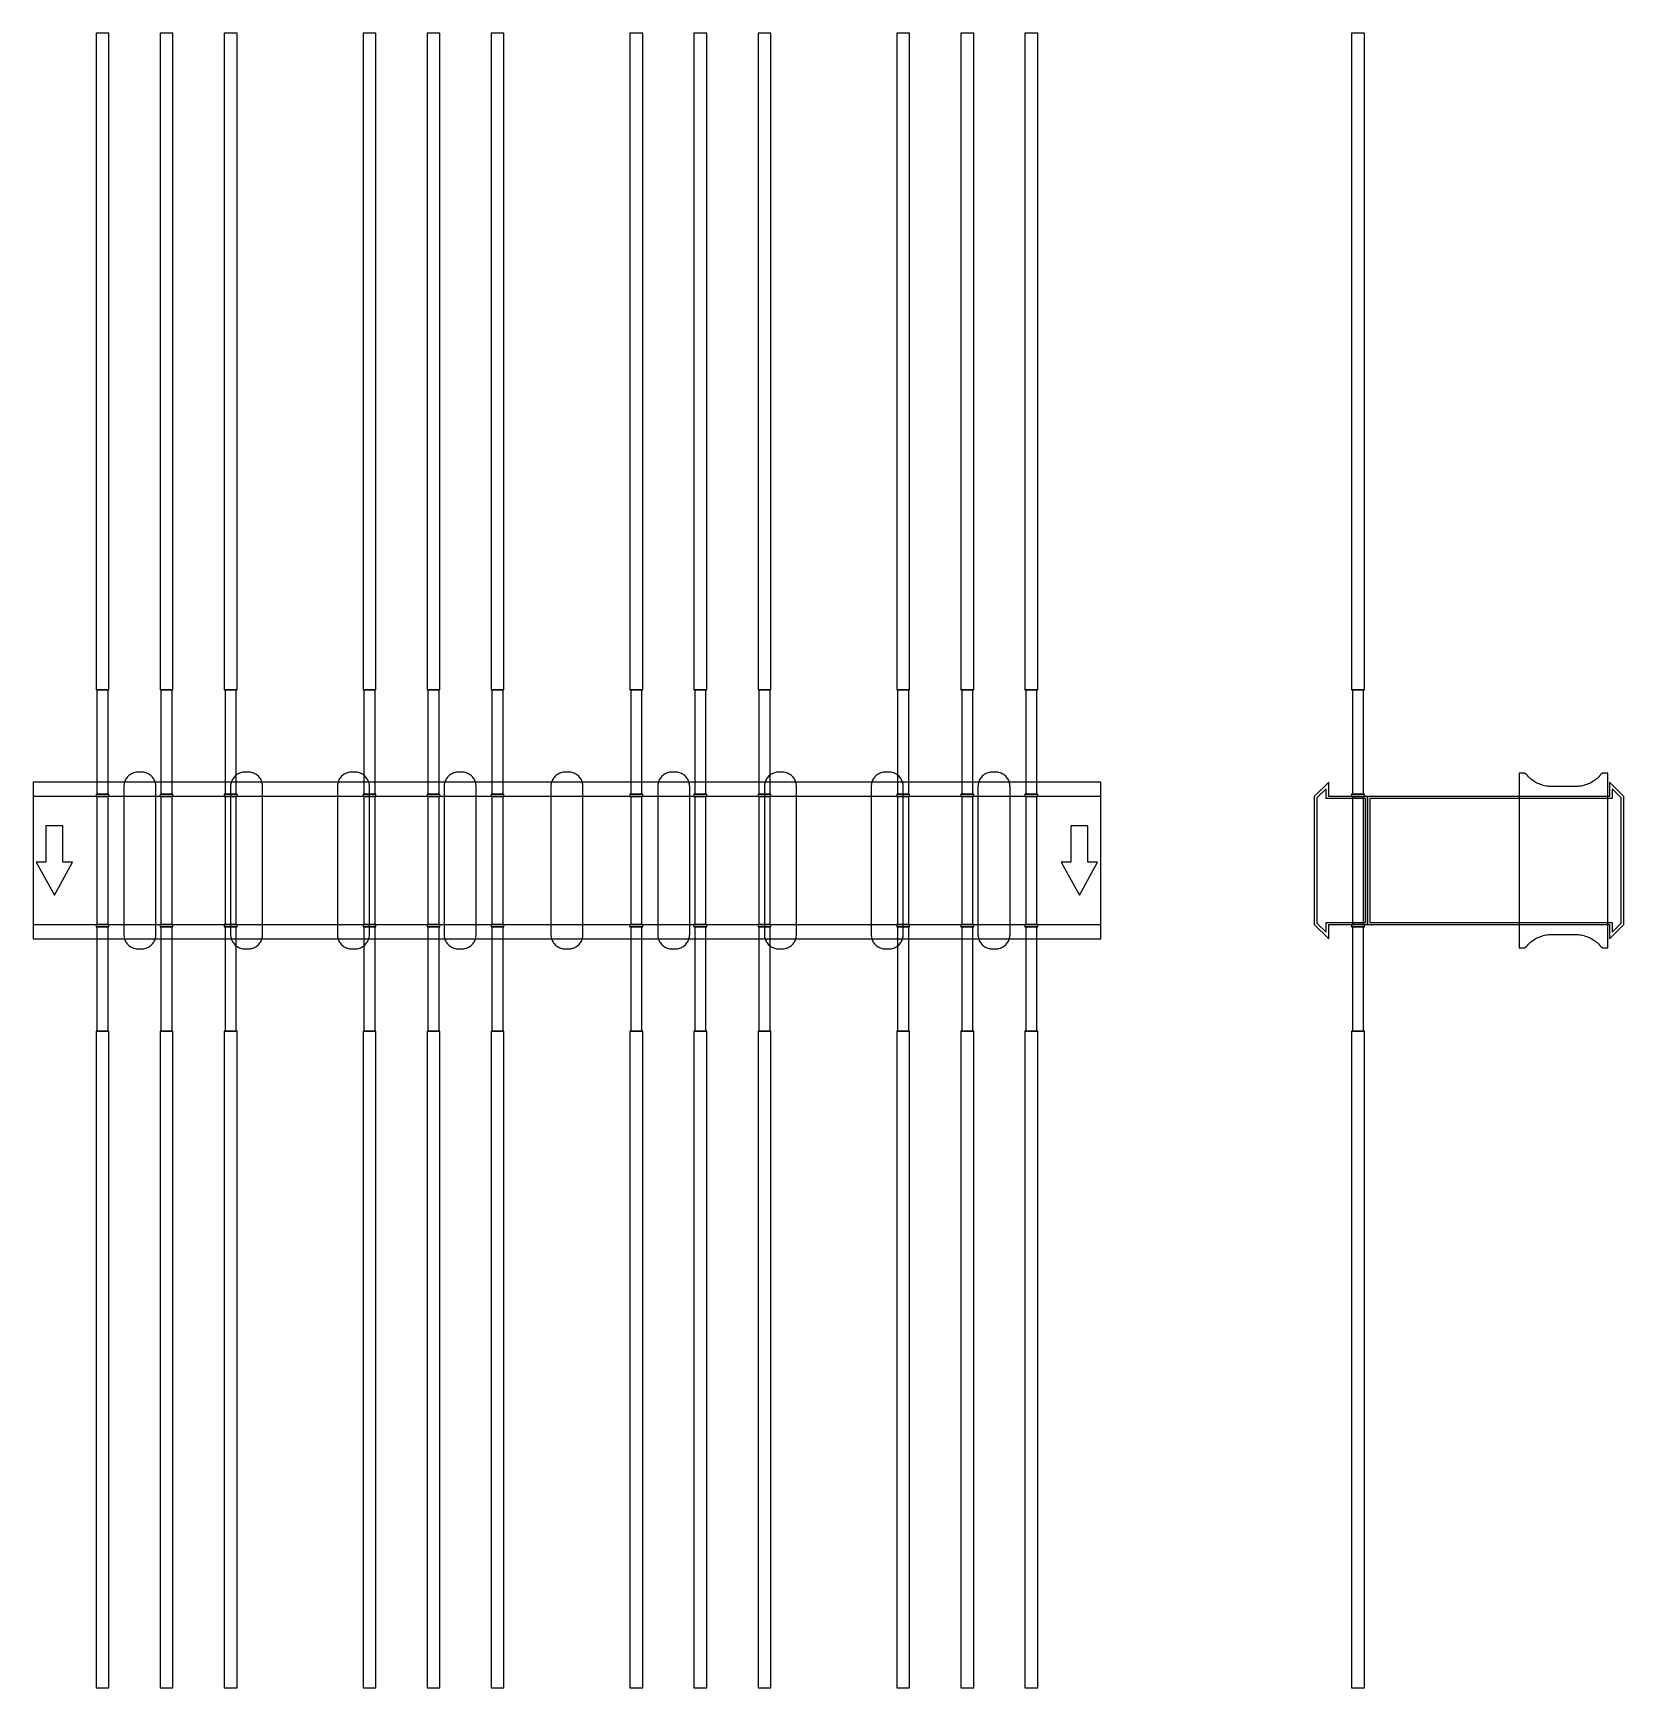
# Model space of a CAD drawing. Extents: x 0 to 1490, y -775 to 775.
import ezdxf

# ---------------------------------------------------------------- set-up
doc = ezdxf.new("R2010")
doc.units = 0
doc.layers.add('Halfen', color=7, linetype='CONTINUOUS')

msp = doc.modelspace()

# ---------------------------------------------------------------- linework, layer by layer
at = {"layer": 'Halfen', "color": 7}
for points in [[(71, 160), (71, 775), (59, 775), (59, 160)], [(131, 160), (131, 775), (119, 775), (119, 160)], [(191, 160), (191, 775), (179, 775), (179, 160)], [(321, 160), (321, 775), (309, 775), (309, 160)], [(381, 160), (381, 775), (369, 775), (369, 160)], [(441, 160), (441, 775), (429, 775), (429, 160)], [(571, 160), (571, 775), (559, 775), (559, 160)], [(631, 160), (631, 775), (619, 775), (619, 160)], [(691, 160), (691, 775), (679, 775), (679, 160)], [(821, 160), (821, 775), (809, 775), (809, 160)], [(881, 160), (881, 775), (869, 775), (869, 160)], [(941, 160), (941, 775), (929, 775), (929, 160)], [(1247, 160), (1247, 775), (1235, 775), (1235, 160)], [(70.25, 62), (70.25, 160), (59.75, 160), (59.75, 62)], [(130.25, 62), (130.25, 160), (119.75, 160), (119.75, 62)], [(190.25, 62), (190.25, 160), (179.75, 160), (179.75, 62)], [(320.25, 62), (320.25, 160), (309.75, 160), (309.75, 62)], [(380.25, 62), (380.25, 160), (369.75, 160), (369.75, 62)], [(440.25, 62), (440.25, 160), (429.75, 160), (429.75, 62)], [(570.25, 62), (570.25, 160), (559.75, 160), (559.75, 62)], [(630.25, 62), (630.25, 160), (619.75, 160), (619.75, 62)], [(690.25, 62), (690.25, 160), (679.75, 160), (679.75, 62)], [(820.25, 62), (820.25, 160), (809.75, 160), (809.75, 62)], [(880.25, 62), (880.25, 160), (869.75, 160), (869.75, 62)], [(940.25, 62), (940.25, 160), (929.75, 160), (929.75, 62)], [(1246.25, 62), (1246.25, 160), (1235.75, 160), (1235.75, 62)], [(115, -69.3), (115, -56.8), (115, 69.3), (114.958, 70.359), (114.834, 71.412), (114.627, 72.452), (114.339, 73.472), (113.972, 74.466), (113.529, 75.429), (113.011, 76.354), (112.422, 77.235), (111.765, 78.068), (111.046, 78.846), (110.268, 79.565), (109.435, 80.222), (108.554, 80.811), (107.629, 81.329), (106.666, 81.772), (105.672, 82.139), (104.652, 82.427), (103.612, 82.634), (102.559, 82.758), (101.5, 82.8), (98.5, 82.8), (97.441, 82.758), (96.388, 82.634), (95.348, 82.427), (94.328, 82.139), (93.334, 81.772), (92.371, 81.329), (91.446, 80.811), (90.565, 80.222), (89.732, 79.565), (88.954, 78.846), (88.235, 78.068), (87.578, 77.235), (86.989, 76.354), (86.471, 75.429), (86.028, 74.466), (85.661, 73.472), (85.373, 72.452), (85.166, 71.412), (85.042, 70.359), (85, 69.3), (85, -56.8), (85, -69.3), (85.042, -70.359), (85.166, -71.412), (85.373, -72.452), (85.661, -73.472), (86.028, -74.466), (86.471, -75.429), (86.989, -76.354), (87.578, -77.235), (88.235, -78.068), (88.954, -78.846), (89.732, -79.565), (90.565, -80.222), (91.446, -80.811), (92.371, -81.329), (93.334, -81.772), (94.328, -82.139), (95.348, -82.427), (96.388, -82.634), (97.441, -82.758), (98.5, -82.8), (101.5, -82.8), (102.559, -82.758), (103.612, -82.634), (104.652, -82.427), (105.672, -82.139), (106.666, -81.772), (107.629, -81.329), (108.554, -80.811), (109.435, -80.222), (110.268, -79.565), (111.046, -78.846), (111.765, -78.068), (112.422, -77.235), (113.011, -76.354), (113.529, -75.429), (113.972, -74.466), (114.339, -73.472), (114.627, -72.452), (114.834, -71.412), (114.958, -70.359), (115, -69.3)], [(215, -69.3), (215, -56.8), (215, 69.3), (214.958, 70.359), (214.834, 71.412), (214.627, 72.452), (214.339, 73.472), (213.972, 74.466), (213.529, 75.429), (213.011, 76.354), (212.422, 77.235), (211.765, 78.068), (211.046, 78.846), (210.268, 79.565), (209.435, 80.222), (208.554, 80.811), (207.629, 81.329), (206.666, 81.772), (205.672, 82.139), (204.652, 82.427), (203.612, 82.634), (202.559, 82.758), (201.5, 82.8), (198.5, 82.8), (197.441, 82.758), (196.388, 82.634), (195.348, 82.427), (194.328, 82.139), (193.334, 81.772), (192.371, 81.329), (191.446, 80.811), (190.565, 80.222), (189.732, 79.565), (188.954, 78.846), (188.235, 78.068), (187.578, 77.235), (186.989, 76.354), (186.471, 75.429), (186.028, 74.466), (185.661, 73.472), (185.373, 72.452), (185.166, 71.412), (185.042, 70.359), (185, 69.3), (185, -56.8), (185, -69.3), (185.042, -70.359), (185.166, -71.412), (185.373, -72.452), (185.661, -73.472), (186.028, -74.466), (186.471, -75.429), (186.989, -76.354), (187.578, -77.235), (188.235, -78.068), (188.954, -78.846), (189.732, -79.565), (190.565, -80.222), (191.446, -80.811), (192.371, -81.329), (193.334, -81.772), (194.328, -82.139), (195.348, -82.427), (196.388, -82.634), (197.441, -82.758), (198.5, -82.8), (201.5, -82.8), (202.559, -82.758), (203.612, -82.634), (204.652, -82.427), (205.672, -82.139), (206.666, -81.772), (207.629, -81.329), (208.554, -80.811), (209.435, -80.222), (210.268, -79.565), (211.046, -78.846), (211.765, -78.068), (212.422, -77.235), (213.011, -76.354), (213.529, -75.429), (213.972, -74.466), (214.339, -73.472), (214.627, -72.452), (214.834, -71.412), (214.958, -70.359), (215, -69.3)], [(315, -69.3), (315, -56.8), (315, 69.3), (314.958, 70.359), (314.834, 71.412), (314.627, 72.452), (314.339, 73.472), (313.972, 74.466), (313.529, 75.429), (313.011, 76.354), (312.422, 77.235), (311.765, 78.068), (311.046, 78.846), (310.268, 79.565), (309.435, 80.222), (308.554, 80.811), (307.629, 81.329), (306.666, 81.772), (305.672, 82.139), (304.652, 82.427), (303.612, 82.634), (302.559, 82.758), (301.5, 82.8), (298.5, 82.8), (297.441, 82.758), (296.388, 82.634), (295.348, 82.427), (294.328, 82.139), (293.334, 81.772), (292.371, 81.329), (291.446, 80.811), (290.565, 80.222), (289.732, 79.565), (288.954, 78.846), (288.235, 78.068), (287.578, 77.235), (286.989, 76.354), (286.471, 75.429), (286.028, 74.466), (285.661, 73.472), (285.373, 72.452), (285.166, 71.412), (285.042, 70.359), (285, 69.3), (285, -56.8), (285, -69.3), (285.042, -70.359), (285.166, -71.412), (285.373, -72.452), (285.661, -73.472), (286.028, -74.466), (286.471, -75.429), (286.989, -76.354), (287.578, -77.235), (288.235, -78.068), (288.954, -78.846), (289.732, -79.565), (290.565, -80.222), (291.446, -80.811), (292.371, -81.329), (293.334, -81.772), (294.328, -82.139), (295.348, -82.427), (296.388, -82.634), (297.441, -82.758), (298.5, -82.8), (301.5, -82.8), (302.559, -82.758), (303.612, -82.634), (304.652, -82.427), (305.672, -82.139), (306.666, -81.772), (307.629, -81.329), (308.554, -80.811), (309.435, -80.222), (310.268, -79.565), (311.046, -78.846), (311.765, -78.068), (312.422, -77.235), (313.011, -76.354), (313.529, -75.429), (313.972, -74.466), (314.339, -73.472), (314.627, -72.452), (314.834, -71.412), (314.958, -70.359), (315, -69.3)], [(415, -69.3), (415, -56.8), (415, 69.3), (414.958, 70.359), (414.834, 71.412), (414.627, 72.452), (414.339, 73.472), (413.972, 74.466), (413.529, 75.429), (413.011, 76.354), (412.422, 77.235), (411.765, 78.068), (411.046, 78.846), (410.268, 79.565), (409.435, 80.222), (408.554, 80.811), (407.629, 81.329), (406.666, 81.772), (405.672, 82.139), (404.652, 82.427), (403.612, 82.634), (402.559, 82.758), (401.5, 82.8), (398.5, 82.8), (397.441, 82.758), (396.388, 82.634), (395.348, 82.427), (394.328, 82.139), (393.334, 81.772), (392.371, 81.329), (391.446, 80.811), (390.565, 80.222), (389.732, 79.565), (388.954, 78.846), (388.235, 78.068), (387.578, 77.235), (386.989, 76.354), (386.471, 75.429), (386.028, 74.466), (385.661, 73.472), (385.373, 72.452), (385.166, 71.412), (385.042, 70.359), (385, 69.3), (385, -56.8), (385, -69.3), (385.042, -70.359), (385.166, -71.412), (385.373, -72.452), (385.661, -73.472), (386.028, -74.466), (386.471, -75.429), (386.989, -76.354), (387.578, -77.235), (388.235, -78.068), (388.954, -78.846), (389.732, -79.565), (390.565, -80.222), (391.446, -80.811), (392.371, -81.329), (393.334, -81.772), (394.328, -82.139), (395.348, -82.427), (396.388, -82.634), (397.441, -82.758), (398.5, -82.8), (401.5, -82.8), (402.559, -82.758), (403.612, -82.634), (404.652, -82.427), (405.672, -82.139), (406.666, -81.772), (407.629, -81.329), (408.554, -80.811), (409.435, -80.222), (410.268, -79.565), (411.046, -78.846), (411.765, -78.068), (412.422, -77.235), (413.011, -76.354), (413.529, -75.429), (413.972, -74.466), (414.339, -73.472), (414.627, -72.452), (414.834, -71.412), (414.958, -70.359), (415, -69.3)], [(515, -69.3), (515, -56.8), (515, 69.3), (514.958, 70.359), (514.834, 71.412), (514.627, 72.452), (514.339, 73.472), (513.972, 74.466), (513.529, 75.429), (513.011, 76.354), (512.422, 77.235), (511.765, 78.068), (511.046, 78.846), (510.268, 79.565), (509.435, 80.222), (508.554, 80.811), (507.629, 81.329), (506.666, 81.772), (505.672, 82.139), (504.652, 82.427), (503.612, 82.634), (502.559, 82.758), (501.5, 82.8), (498.5, 82.8), (497.441, 82.758), (496.388, 82.634), (495.348, 82.427), (494.328, 82.139), (493.334, 81.772), (492.371, 81.329), (491.446, 80.811), (490.565, 80.222), (489.732, 79.565), (488.954, 78.846), (488.235, 78.068), (487.578, 77.235), (486.989, 76.354), (486.471, 75.429), (486.028, 74.466), (485.661, 73.472), (485.373, 72.452), (485.166, 71.412), (485.042, 70.359), (485, 69.3), (485, -56.8), (485, -69.3), (485.042, -70.359), (485.166, -71.412), (485.373, -72.452), (485.661, -73.472), (486.028, -74.466), (486.471, -75.429), (486.989, -76.354), (487.578, -77.235), (488.235, -78.068), (488.954, -78.846), (489.732, -79.565), (490.565, -80.222), (491.446, -80.811), (492.371, -81.329), (493.334, -81.772), (494.328, -82.139), (495.348, -82.427), (496.388, -82.634), (497.441, -82.758), (498.5, -82.8), (501.5, -82.8), (502.559, -82.758), (503.612, -82.634), (504.652, -82.427), (505.672, -82.139), (506.666, -81.772), (507.629, -81.329), (508.554, -80.811), (509.435, -80.222), (510.268, -79.565), (511.046, -78.846), (511.765, -78.068), (512.422, -77.235), (513.011, -76.354), (513.529, -75.429), (513.972, -74.466), (514.339, -73.472), (514.627, -72.452), (514.834, -71.412), (514.958, -70.359), (515, -69.3)], [(615, -69.3), (615, -56.8), (615, 69.3), (614.958, 70.359), (614.834, 71.412), (614.627, 72.452), (614.339, 73.472), (613.972, 74.466), (613.529, 75.429), (613.011, 76.354), (612.422, 77.235), (611.765, 78.068), (611.046, 78.846), (610.268, 79.565), (609.435, 80.222), (608.554, 80.811), (607.629, 81.329), (606.666, 81.772), (605.672, 82.139), (604.652, 82.427), (603.612, 82.634), (602.559, 82.758), (601.5, 82.8), (598.5, 82.8), (597.441, 82.758), (596.388, 82.634), (595.348, 82.427), (594.328, 82.139), (593.334, 81.772), (592.371, 81.329), (591.446, 80.811), (590.565, 80.222), (589.732, 79.565), (588.954, 78.846), (588.235, 78.068), (587.578, 77.235), (586.989, 76.354), (586.471, 75.429), (586.028, 74.466), (585.661, 73.472), (585.373, 72.452), (585.166, 71.412), (585.042, 70.359), (585, 69.3), (585, -56.8), (585, -69.3), (585.042, -70.359), (585.166, -71.412), (585.373, -72.452), (585.661, -73.472), (586.028, -74.466), (586.471, -75.429), (586.989, -76.354), (587.578, -77.235), (588.235, -78.068), (588.954, -78.846), (589.732, -79.565), (590.565, -80.222), (591.446, -80.811), (592.371, -81.329), (593.334, -81.772), (594.328, -82.139), (595.348, -82.427), (596.388, -82.634), (597.441, -82.758), (598.5, -82.8), (601.5, -82.8), (602.559, -82.758), (603.612, -82.634), (604.652, -82.427), (605.672, -82.139), (606.666, -81.772), (607.629, -81.329), (608.554, -80.811), (609.435, -80.222), (610.268, -79.565), (611.046, -78.846), (611.765, -78.068), (612.422, -77.235), (613.011, -76.354), (613.529, -75.429), (613.972, -74.466), (614.339, -73.472), (614.627, -72.452), (614.834, -71.412), (614.958, -70.359), (615, -69.3)], [(715, -69.3), (715, -56.8), (715, 69.3), (714.958, 70.359), (714.834, 71.412), (714.627, 72.452), (714.339, 73.472), (713.972, 74.466), (713.529, 75.429), (713.011, 76.354), (712.422, 77.235), (711.765, 78.068), (711.046, 78.846), (710.268, 79.565), (709.435, 80.222), (708.554, 80.811), (707.629, 81.329), (706.666, 81.772), (705.672, 82.139), (704.652, 82.427), (703.612, 82.634), (702.559, 82.758), (701.5, 82.8), (698.5, 82.8), (697.441, 82.758), (696.388, 82.634), (695.348, 82.427), (694.328, 82.139), (693.334, 81.772), (692.371, 81.329), (691.446, 80.811), (690.565, 80.222), (689.732, 79.565), (688.954, 78.846), (688.235, 78.068), (687.578, 77.235), (686.989, 76.354), (686.471, 75.429), (686.028, 74.466), (685.661, 73.472), (685.373, 72.452), (685.166, 71.412), (685.042, 70.359), (685, 69.3), (685, -56.8), (685, -69.3), (685.042, -70.359), (685.166, -71.412), (685.373, -72.452), (685.661, -73.472), (686.028, -74.466), (686.471, -75.429), (686.989, -76.354), (687.578, -77.235), (688.235, -78.068), (688.954, -78.846), (689.732, -79.565), (690.565, -80.222), (691.446, -80.811), (692.371, -81.329), (693.334, -81.772), (694.328, -82.139), (695.348, -82.427), (696.388, -82.634), (697.441, -82.758), (698.5, -82.8), (701.5, -82.8), (702.559, -82.758), (703.612, -82.634), (704.652, -82.427), (705.672, -82.139), (706.666, -81.772), (707.629, -81.329), (708.554, -80.811), (709.435, -80.222), (710.268, -79.565), (711.046, -78.846), (711.765, -78.068), (712.422, -77.235), (713.011, -76.354), (713.529, -75.429), (713.972, -74.466), (714.339, -73.472), (714.627, -72.452), (714.834, -71.412), (714.958, -70.359), (715, -69.3)], [(815, -69.3), (815, -56.8), (815, 69.3), (814.958, 70.359), (814.834, 71.412), (814.627, 72.452), (814.339, 73.472), (813.972, 74.466), (813.529, 75.429), (813.011, 76.354), (812.422, 77.235), (811.765, 78.068), (811.046, 78.846), (810.268, 79.565), (809.435, 80.222), (808.554, 80.811), (807.629, 81.329), (806.666, 81.772), (805.672, 82.139), (804.652, 82.427), (803.612, 82.634), (802.559, 82.758), (801.5, 82.8), (798.5, 82.8), (797.441, 82.758), (796.388, 82.634), (795.348, 82.427), (794.328, 82.139), (793.334, 81.772), (792.371, 81.329), (791.446, 80.811), (790.565, 80.222), (789.732, 79.565), (788.954, 78.846), (788.235, 78.068), (787.578, 77.235), (786.989, 76.354), (786.471, 75.429), (786.028, 74.466), (785.661, 73.472), (785.373, 72.452), (785.166, 71.412), (785.042, 70.359), (785, 69.3), (785, -56.8), (785, -69.3), (785.042, -70.359), (785.166, -71.412), (785.373, -72.452), (785.661, -73.472), (786.028, -74.466), (786.471, -75.429), (786.989, -76.354), (787.578, -77.235), (788.235, -78.068), (788.954, -78.846), (789.732, -79.565), (790.565, -80.222), (791.446, -80.811), (792.371, -81.329), (793.334, -81.772), (794.328, -82.139), (795.348, -82.427), (796.388, -82.634), (797.441, -82.758), (798.5, -82.8), (801.5, -82.8), (802.559, -82.758), (803.612, -82.634), (804.652, -82.427), (805.672, -82.139), (806.666, -81.772), (807.629, -81.329), (808.554, -80.811), (809.435, -80.222), (810.268, -79.565), (811.046, -78.846), (811.765, -78.068), (812.422, -77.235), (813.011, -76.354), (813.529, -75.429), (813.972, -74.466), (814.339, -73.472), (814.627, -72.452), (814.834, -71.412), (814.958, -70.359), (815, -69.3)], [(915, -69.3), (915, -56.8), (915, 69.3), (914.958, 70.359), (914.834, 71.412), (914.627, 72.452), (914.339, 73.472), (913.972, 74.466), (913.529, 75.429), (913.011, 76.354), (912.422, 77.235), (911.765, 78.068), (911.046, 78.846), (910.268, 79.565), (909.435, 80.222), (908.554, 80.811), (907.629, 81.329), (906.666, 81.772), (905.672, 82.139), (904.652, 82.427), (903.612, 82.634), (902.559, 82.758), (901.5, 82.8), (898.5, 82.8), (897.441, 82.758), (896.388, 82.634), (895.348, 82.427), (894.328, 82.139), (893.334, 81.772), (892.371, 81.329), (891.446, 80.811), (890.565, 80.222), (889.732, 79.565), (888.954, 78.846), (888.235, 78.068), (887.578, 77.235), (886.989, 76.354), (886.471, 75.429), (886.028, 74.466), (885.661, 73.472), (885.373, 72.452), (885.166, 71.412), (885.042, 70.359), (885, 69.3), (885, -56.8), (885, -69.3), (885.042, -70.359), (885.166, -71.412), (885.373, -72.452), (885.661, -73.472), (886.028, -74.466), (886.471, -75.429), (886.989, -76.354), (887.578, -77.235), (888.235, -78.068), (888.954, -78.846), (889.732, -79.565), (890.565, -80.222), (891.446, -80.811), (892.371, -81.329), (893.334, -81.772), (894.328, -82.139), (895.348, -82.427), (896.388, -82.634), (897.441, -82.758), (898.5, -82.8), (901.5, -82.8), (902.559, -82.758), (903.612, -82.634), (904.652, -82.427), (905.672, -82.139), (906.666, -81.772), (907.629, -81.329), (908.554, -80.811), (909.435, -80.222), (910.268, -79.565), (911.046, -78.846), (911.765, -78.068), (912.422, -77.235), (913.011, -76.354), (913.529, -75.429), (913.972, -74.466), (914.339, -73.472), (914.627, -72.452), (914.834, -71.412), (914.958, -70.359), (915, -69.3)], [(1475, -81.8), (1475, 81.8), (1471, 81.8), (1470.846, 81.797), (1470.691, 81.786), (1470.538, 81.769), (1470.385, 81.746), (1470.234, 81.715), (1470.084, 81.678), (1469.936, 81.634), (1469.789, 81.584), (1469.646, 81.527), (1469.505, 81.464), (1469.366, 81.395), (1469.231, 81.32), (1469.1, 81.239), (1468.972, 81.153), (1468.848, 81.06), (1468.728, 80.963), (1468.613, 80.86), (1468.502, 80.752), (1468.397, 80.639), (1468.296, 80.522), (1467.41, 79.491), (1466.479, 78.5), (1465.505, 77.551), (1464.491, 76.646), (1463.437, 75.787), (1462.347, 74.975), (1461.222, 74.211), (1460.064, 73.499), (1458.876, 72.838), (1457.66, 72.23), (1456.418, 71.676), (1455.153, 71.178), (1453.867, 70.736), (1452.563, 70.351), (1451.243, 70.024), (1449.911, 69.756), (1448.567, 69.547), (1447.216, 69.397), (1445.859, 69.307), (1444.5, 69.277), (1422.5, 69.277), (1421.141, 69.307), (1419.784, 69.397), (1418.433, 69.547), (1417.089, 69.756), (1415.757, 70.024), (1414.437, 70.351), (1413.133, 70.736), (1411.847, 71.178), (1410.582, 71.676), (1409.34, 72.23), (1408.124, 72.838), (1406.936, 73.499), (1405.778, 74.211), (1404.653, 74.975), (1403.563, 75.787), (1402.509, 76.646), (1401.495, 77.551), (1400.521, 78.5), (1399.59, 79.491), (1398.704, 80.522), (1398.603, 80.639), (1398.498, 80.752), (1398.387, 80.86), (1398.272, 80.963), (1398.152, 81.06), (1398.028, 81.153), (1397.9, 81.239), (1397.769, 81.32), (1397.634, 81.395), (1397.495, 81.464), (1397.354, 81.527), (1397.211, 81.584), (1397.064, 81.634), (1396.916, 81.678), (1396.766, 81.715), (1396.615, 81.746), (1396.462, 81.769), (1396.309, 81.786), (1396.154, 81.797), (1396, 81.8), (1392, 81.8), (1392, -81.8), (1396, -81.8), (1396.154, -81.797), (1396.309, -81.786), (1396.462, -81.769), (1396.615, -81.746), (1396.766, -81.715), (1396.916, -81.678), (1397.064, -81.634), (1397.211, -81.584), (1397.354, -81.527), (1397.495, -81.464), (1397.634, -81.395), (1397.769, -81.32), (1397.9, -81.239), (1398.028, -81.153), (1398.152, -81.06), (1398.272, -80.963), (1398.387, -80.86), (1398.498, -80.752), (1398.603, -80.639), (1398.704, -80.522), (1399.59, -79.491), (1400.521, -78.5), (1401.495, -77.551), (1402.509, -76.646), (1403.563, -75.787), (1404.653, -74.975), (1405.778, -74.211), (1406.936, -73.499), (1408.124, -72.838), (1409.34, -72.23), (1410.582, -71.676), (1411.847, -71.178), (1413.133, -70.736), (1414.437, -70.351), (1415.757, -70.024), (1417.089, -69.756), (1418.433, -69.547), (1419.784, -69.397), (1421.141, -69.307), (1422.5, -69.277), (1444.5, -69.277), (1445.859, -69.307), (1447.216, -69.397), (1448.567, -69.547), (1449.911, -69.756), (1451.243, -70.024), (1452.563, -70.351), (1453.867, -70.736), (1455.153, -71.178), (1456.418, -71.676), (1457.66, -72.23), (1458.876, -72.838), (1460.064, -73.499), (1461.222, -74.211), (1462.347, -74.975), (1463.437, -75.787), (1464.491, -76.646), (1465.505, -77.551), (1466.479, -78.5), (1467.41, -79.491), (1468.296, -80.522), (1468.397, -80.639), (1468.502, -80.752), (1468.613, -80.86), (1468.728, -80.963), (1468.848, -81.06), (1468.972, -81.153), (1469.1, -81.239), (1469.231, -81.32), (1469.366, -81.395), (1469.505, -81.464), (1469.646, -81.527), (1469.789, -81.584), (1469.936, -81.634), (1470.084, -81.678), (1470.234, -81.715), (1470.385, -81.746), (1470.538, -81.769), (1470.691, -81.786), (1470.846, -81.797), (1471, -81.8)], [(0, -73.5), (1000, -73.5), (1000, 73.5), (0, 73.5)], [(71, 60), (71, 62), (59, 62), (59, 60)], [(131, 60), (131, 62), (119, 62), (119, 60)], [(191, 60), (191, 62), (179, 62), (179, 60)], [(321, 60), (321, 62), (309, 62), (309, 60)], [(381, 60), (381, 62), (369, 62), (369, 60)], [(441, 60), (441, 62), (429, 62), (429, 60)], [(571, 60), (571, 62), (559, 62), (559, 60)], [(631, 60), (631, 62), (619, 62), (619, 60)], [(691, 60), (691, 62), (679, 62), (679, 60)], [(821, 60), (821, 62), (809, 62), (809, 60)], [(881, 60), (881, 62), (869, 62), (869, 60)], [(941, 60), (941, 62), (929, 62), (929, 60)], [(1250, -60), (1250, 60), (1213.5, 60), (1213.5, 73.5), (1200, 60), (1200, -60), (1213.5, -73.5), (1213.5, -60)], [(1248, -58), (1248, 58), (1211, 58), (1211, 67.25), (1202.5, 58.75), (1202.5, -58.75), (1211, -67.25), (1211, -58)], [(1247, 60), (1247, 62), (1235, 62), (1235, 60)], [(1490, -60), (1490, 60), (1476.5, 73.5), (1476.5, 60), (1250, 60), (1250, -60), (1476.5, -60), (1476.5, -73.5)], [(1487.5, -58.75), (1487.5, 58.75), (1479, 67.25), (1479, 58), (1252, 58), (1252, -58), (1479, -58), (1479, -67.25)], [(0, -60), (1000, -60), (1000, 60), (0, 60)], [(70.25, -60), (70.25, 60), (59.75, 60), (59.75, -60)], [(130.25, -60), (130.25, 60), (119.75, 60), (119.75, -60)], [(190.25, -60), (190.25, 60), (179.75, 60), (179.75, -60)], [(320.25, -60), (320.25, 60), (309.75, 60), (309.75, -60)], [(380.25, -60), (380.25, 60), (369.75, 60), (369.75, -60)], [(440.25, -60), (440.25, 60), (429.75, 60), (429.75, -60)], [(570.25, -60), (570.25, 60), (559.75, 60), (559.75, -60)], [(630.25, -60), (630.25, 60), (619.75, 60), (619.75, -60)], [(690.25, -60), (690.25, 60), (679.75, 60), (679.75, -60)], [(820.25, -60), (820.25, 60), (809.75, 60), (809.75, -60)], [(880.25, -60), (880.25, 60), (869.75, 60), (869.75, -60)], [(940.25, -60), (940.25, 60), (929.75, 60), (929.75, -60)], [(1246.25, -60), (1246.25, 60), (1235.75, 60), (1235.75, -60)], [(20, -32.5), (37, -1.5), (28, -1.5), (28, 32.5), (12, 32.5), (12, -1.5), (3, -1.5)], [(980, -32.5), (997, -1.5), (988, -1.5), (988, 32.5), (972, 32.5), (972, -1.5), (963, -1.5)], [(71, -62), (71, -60), (59, -60), (59, -62)], [(70.25, -160), (70.25, -62), (59.75, -62), (59.75, -160)], [(131, -62), (131, -60), (119, -60), (119, -62)], [(130.25, -160), (130.25, -62), (119.75, -62), (119.75, -160)], [(191, -62), (191, -60), (179, -60), (179, -62)], [(190.25, -160), (190.25, -62), (179.75, -62), (179.75, -160)], [(321, -62), (321, -60), (309, -60), (309, -62)], [(320.25, -160), (320.25, -62), (309.75, -62), (309.75, -160)], [(381, -62), (381, -60), (369, -60), (369, -62)], [(380.25, -160), (380.25, -62), (369.75, -62), (369.75, -160)], [(441, -62), (441, -60), (429, -60), (429, -62)], [(440.25, -160), (440.25, -62), (429.75, -62), (429.75, -160)], [(571, -62), (571, -60), (559, -60), (559, -62)], [(570.25, -160), (570.25, -62), (559.75, -62), (559.75, -160)], [(631, -62), (631, -60), (619, -60), (619, -62)], [(630.25, -160), (630.25, -62), (619.75, -62), (619.75, -160)], [(691, -62), (691, -60), (679, -60), (679, -62)], [(690.25, -160), (690.25, -62), (679.75, -62), (679.75, -160)], [(821, -62), (821, -60), (809, -60), (809, -62)], [(820.25, -160), (820.25, -62), (809.75, -62), (809.75, -160)], [(881, -62), (881, -60), (869, -60), (869, -62)], [(880.25, -160), (880.25, -62), (869.75, -62), (869.75, -160)], [(941, -62), (941, -60), (929, -60), (929, -62)], [(940.25, -160), (940.25, -62), (929.75, -62), (929.75, -160)], [(1247, -62), (1247, -60), (1235, -60), (1235, -62)], [(1246.25, -160), (1246.25, -62), (1235.75, -62), (1235.75, -160)], [(71, -775), (71, -160), (59, -160), (59, -775)], [(131, -775), (131, -160), (119, -160), (119, -775)], [(191, -775), (191, -160), (179, -160), (179, -775)], [(321, -775), (321, -160), (309, -160), (309, -775)], [(381, -775), (381, -160), (369, -160), (369, -775)], [(441, -775), (441, -160), (429, -160), (429, -775)], [(571, -775), (571, -160), (559, -160), (559, -775)], [(631, -775), (631, -160), (619, -160), (619, -775)], [(691, -775), (691, -160), (679, -160), (679, -775)], [(821, -775), (821, -160), (809, -160), (809, -775)], [(881, -775), (881, -160), (869, -160), (869, -775)], [(941, -775), (941, -160), (929, -160), (929, -775)], [(1247, -775), (1247, -160), (1235, -160), (1235, -775)]]:
    msp.add_lwpolyline(points, close=True, dxfattribs=at)

doc.saveas('drawing.dxf')
